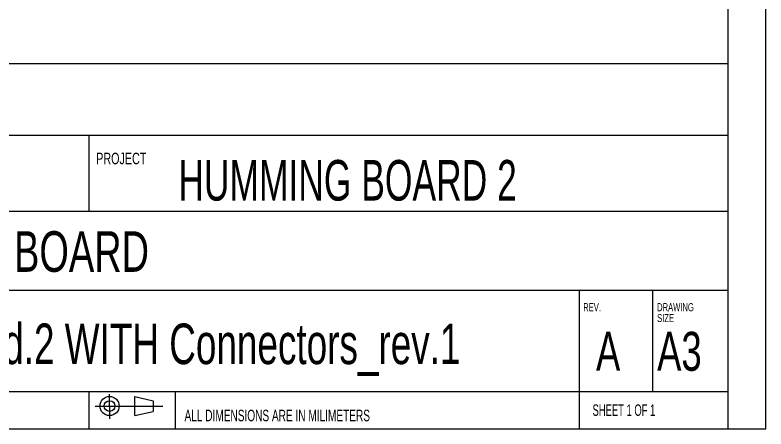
# Model space of a CAD drawing. Extents: x 5 to 415, y 3 to 292.
# Drawn here: x 317 to 415, y 5 to 59 of the extents above; entities that cross this region are included whole.
import ezdxf
from ezdxf.enums import TextEntityAlignment as Align

# ---------------------------------------------------------------- set-up
doc = ezdxf.new("R2010")
doc.units = 0
doc.linetypes.add('CENTERX2', pattern=[20.32, 12.7, -2.54, 2.54, -2.54])
doc.layers.get('0').update_dxf_attribs({"linetype": 'CONTINUOUS'})

# ---------------------------------------------------------------- blocks, each defined once
blk = doc.blocks.new('SW_NOTE_2')
at = {"color": 0, "linetype": 'CONTINUOUS', "width": 0.7}
for s, p in [('DRAWING', (0, 0)), ('SIZE', (0, -1.411))]:
    blk.add_text(s, height=1.0583, dxfattribs=at).set_placement(p, align=Align.BOTTOM_LEFT)

msp = doc.modelspace()

# ---------------------------------------------------------------- linework, layer by layer
at = {"color": 7, "linetype": 'CONTINUOUS'}
for p, q in [((415, 5), (415, 292)), ((410, 287), (410, 5)), ((410, 52.624), (227.8, 52.624)), ((410, 43.25), (227.8, 43.25)), ((326.6, 43.25), (326.6, 33.368)), ((410, 33.368), (282.4, 33.368)), ((410, 23.056), (282.4, 23.056)), ((390.656, 5), (390.656, 23.056)), ((400.209, 9.856), (400.209, 23.056)), ((410, 9.856), (282.4, 9.856)), ((326.6, 9.856), (326.6, 5)), ((337.9, 9.856), (337.9, 5)), ((329.319, 7.989), (329.319, 9.551)), ((332.605, 9.239), (334.998, 8.689)), ((329.319, 7.989), (329.319, 6.342)), ((5, 5), (415, 5))]:
    msp.add_line(p, q, dxfattribs=at)
at = {"color": 8, "linetype": 'CONTINUOUS'}
for p, q in [((332.605, 6.739), (332.605, 9.239)), ((334.998, 8.689), (334.998, 7.289)), ((332.605, 6.739), (334.998, 7.289))]:
    msp.add_line(p, q, dxfattribs=at)
at = {"color": 7, "linetype": 'CENTERX2'}
msp.add_line((327.42, 7.989), (336.263, 7.989), dxfattribs=at)
at = {"color": 7, "linetype": 'CONTINUOUS'}
for radius in [1.25, 0.7]:
    msp.add_circle((329.319, 7.989), radius, dxfattribs=at)

# ---------------------------------------------------------------- block references
msp.add_blockref('SW_NOTE_2', (400.792, 20.031), dxfattribs=at)

# ---------------------------------------------------------------- texts
for s, height, width, p in [('PROJECT', 1.5, 0.7, (327.571, 39.066)), ('HUMMING BOARD 2', 5.29167, 0.653333, (338.291, 33.189)), ('HUMMING BOARD', 5.29167, 0.7, (291.261, 23.9)), ('REV.', 1.0583, 0.7, (391.143, 20.031)), ('Hummingboard.2 WITH Connectors_rev.1', 5.29167, 0.680556, (285.19, 11.867)), ('A', 5.08, 0.7, (392.813, 11.063)), ('A3', 5.08, 0.7, (400.792, 11.063)), ('SHEET 1 OF 1', 1.5, 0.6125, (392.36, 6.256)), ('ALL DIMENSIONS ARE IN MILIMETERS', 1.5, 0.65625, (339.1, 5.556))]:
    msp.add_text(s, height=height, dxfattribs=dict(at, width=width)).set_placement(p, align=Align.BOTTOM_LEFT)

doc.saveas('drawing.dxf')
